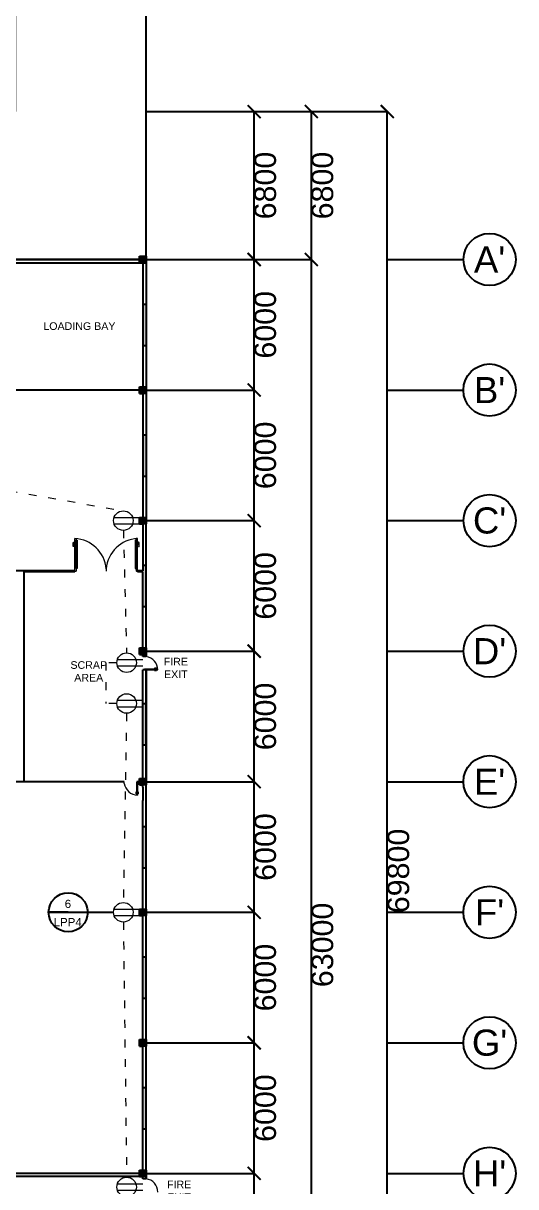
# Model space of a CAD drawing. Header units: millimetres. Extents: x 3339 to 2017737, y 4955 to 2748989.
# Drawn here: x 1220578 to 1243198, y 1259096 to 1312567 of the extents above; entities that cross this region are included whole.
import ezdxf

# ---------------------------------------------------------------- set-up
doc = ezdxf.new("R2010")
doc.units = ezdxf.units.MM
doc.header["$LTSCALE"] = 30
doc.linetypes.add('ACAD_ISO03W100', pattern=[30, 12, -18])
for name, color, linetype, lineweight in [('A-DETL-GENF', 92, 'Continuous', 13), ('A-DOOR', 31, 'Continuous', 13), ('outlet', 3, 'Continuous', 13), ('power lines', 3, 'ACAD_ISO03W100', 13)]:
    doc.layers.add(name, color=color, linetype=linetype, lineweight=lineweight)
for name, color, linetype in [('DIM LINES', 7, 'Continuous'), ('TEXT', 7, 'Continuous'), ('window', 92, 'Continuous')]:
    doc.layers.add(name, color=color, linetype=linetype)
doc.styles.get("Standard").update_dxf_attribs({"font": 'arial.ttf'})
doc.dimstyles.new('GREEN', dxfattribs={"dimtxt": 1000, "dimasz": 600, "dimexe": 0.18, "dimexo": 0.0625, "dimgap": 0.09, "dimtad": 2, "dimdec": 0, "dimzin": 0, "dimdsep": 46, "dimtxsty": 'Standard', "dimblk": 'ARCHTICK', "dimcen": 0.09, "dimclrd": 3, "dimclre": 3, "dimclrt": 2, "dimadec": 0, "dimazin": 0, "dimtfac": 1, "dimtdec": 0, "dimtofl": 0, "dimtmove": 0, "dimatfit": 3, "dimfxl": 1, "dimtolj": 1, "dimtzin": 0, "dimarcsym": 0})

# ---------------------------------------------------------------- blocks, each defined once
blk = doc.blocks.new('_ArchTick')
at = {"color": 0, "linetype": 'ByBlock', "const_width": 0.15}
blk.add_lwpolyline([(-0.5, -0.5), (0.5, 0.5)], dxfattribs=at)
blk = doc.blocks.new('*D840')
at = {"layer": 'Defpoints', "color": 0, "transparency": 16777216}
for p in [(1226224, 1324539), (1136224, 1308509), (1226224, 1301709)]:
    blk.add_point(p, dxfattribs=at)
at = {"layer": 'DIM LINES', "color": 3, "linetype": 'ByBlock', "lineweight": -2, "transparency": 16777216}
for p, q in [((1136224, 1308509), (1136224, 1324539)), ((1136224, 1324539), (1226224, 1324539)), ((1226224, 1301709), (1226224, 1324539))]:
    blk.add_line(p, q, dxfattribs=at)
at = {"layer": 'DIM LINES', "color": 3, "lineweight": -2, "transparency": 16777216, "xscale": 600, "yscale": 600, "zscale": 600, "rotation": 180}
blk.add_blockref('_ArchTick', (1136224, 1324539), dxfattribs=at)
at = {"layer": 'DIM LINES', "color": 3, "lineweight": -2, "transparency": 16777216, "xscale": 600, "yscale": 600, "zscale": 600}
blk.add_blockref('_ArchTick', (1226224, 1324539), dxfattribs=at)
at = {"layer": 'DIM LINES', "color": 2, "transparency": 16777216, "insert": (1181224, 1325050), "char_height": 1000, "attachment_point": 5}
blk.add_mtext('\\A1;90000', dxfattribs=at)
blk = doc.blocks.new('*D549')
at = {"layer": 'Defpoints', "color": 0, "transparency": 16777216}
for p in [(1226224, 1319497), (1205224, 1308509), (1226224, 1308509)]:
    blk.add_point(p, dxfattribs=at)
at = {"layer": 'DIM LINES', "color": 3, "linetype": 'ByBlock', "lineweight": -2, "transparency": 16777216}
for p, q in [((1205224, 1308509), (1205224, 1319497)), ((1205224, 1319497), (1226224, 1319497)), ((1226224, 1308509), (1226224, 1319497))]:
    blk.add_line(p, q, dxfattribs=at)
at = {"layer": 'DIM LINES', "color": 3, "lineweight": -2, "transparency": 16777216, "xscale": 600, "yscale": 600, "zscale": 600, "rotation": 180}
blk.add_blockref('_ArchTick', (1205224, 1319497), dxfattribs=at)
at = {"layer": 'DIM LINES', "color": 3, "lineweight": -2, "transparency": 16777216, "xscale": 600, "yscale": 600, "zscale": 600}
blk.add_blockref('_ArchTick', (1226224, 1319497), dxfattribs=at)
at = {"layer": 'DIM LINES', "color": 2, "transparency": 16777216, "insert": (1215724, 1320008), "char_height": 1000, "attachment_point": 5}
blk.add_mtext('\\A1;21000', dxfattribs=at)
blk = doc.blocks.new('*D565')
at = {"layer": 'Defpoints', "color": 0, "transparency": 16777216}
for p in [(1226224, 1316217), (1220224, 1308509), (1226224, 1308509)]:
    blk.add_point(p, dxfattribs=at)
at = {"layer": 'DIM LINES', "color": 3, "linetype": 'ByBlock', "lineweight": -2, "transparency": 16777216}
for p, q in [((1220224, 1308509), (1220224, 1316217)), ((1220224, 1316217), (1226224, 1316217)), ((1226224, 1308509), (1226224, 1316217))]:
    blk.add_line(p, q, dxfattribs=at)
at = {"layer": 'DIM LINES', "color": 3, "lineweight": -2, "transparency": 16777216, "xscale": 600, "yscale": 600, "zscale": 600, "rotation": 180}
blk.add_blockref('_ArchTick', (1220224, 1316217), dxfattribs=at)
at = {"layer": 'DIM LINES', "color": 3, "lineweight": -2, "transparency": 16777216, "xscale": 600, "yscale": 600, "zscale": 600}
blk.add_blockref('_ArchTick', (1226224, 1316217), dxfattribs=at)
at = {"layer": 'DIM LINES', "color": 2, "transparency": 16777216, "insert": (1223224, 1316727), "char_height": 1000, "attachment_point": 5}
blk.add_mtext('\\A1;6000', dxfattribs=at)
blk = doc.blocks.new('*D849')
at = {"layer": 'Defpoints', "color": 0, "transparency": 16777216}
for p in [(1193149, 1301709), (1233810, 1301709), (1226224, 1238709)]:
    blk.add_point(p, dxfattribs=at)
at = {"layer": 'DIM LINES', "color": 3, "linetype": 'ByBlock', "lineweight": -2, "transparency": 16777216}
for p, q in [((1193149, 1301709), (1233810, 1301709)), ((1233810, 1238709), (1233810, 1301709)), ((1226224, 1238709), (1233810, 1238709))]:
    blk.add_line(p, q, dxfattribs=at)
at = {"layer": 'DIM LINES', "color": 3, "lineweight": -2, "transparency": 16777216, "xscale": 600, "yscale": 600, "zscale": 600}
for p, rotation in [((1233810, 1301709), 90), ((1233810, 1238709), 270)]:
    blk.add_blockref('_ArchTick', p, dxfattribs=dict(at, rotation=rotation))
at = {"layer": 'DIM LINES', "color": 2, "transparency": 16777216, "insert": (1234321, 1270209), "char_height": 1000, "attachment_point": 5, "rotation": 90}
blk.add_mtext('\\A1;63000', dxfattribs=at)
blk = doc.blocks.new('*D591')
at = {"layer": 'Defpoints', "color": 0, "transparency": 16777216}
for p in [(1226224, 1308509), (1237299, 1308509), (1226224, 1238709)]:
    blk.add_point(p, dxfattribs=at)
at = {"layer": 'DIM LINES', "color": 3, "linetype": 'ByBlock', "lineweight": -2, "transparency": 16777216}
for p, q in [((1226224, 1308509), (1237299, 1308509)), ((1237299, 1238709), (1237299, 1308509)), ((1226224, 1238709), (1237299, 1238709))]:
    blk.add_line(p, q, dxfattribs=at)
at = {"layer": 'DIM LINES', "color": 3, "lineweight": -2, "transparency": 16777216, "xscale": 600, "yscale": 600, "zscale": 600}
for p, rotation in [((1237299, 1308509), 90), ((1237299, 1238709), 270)]:
    blk.add_blockref('_ArchTick', p, dxfattribs=dict(at, rotation=rotation))
at = {"layer": 'DIM LINES', "color": 2, "transparency": 16777216, "insert": (1237809, 1273609), "char_height": 1000, "attachment_point": 5, "rotation": 90}
blk.add_mtext('\\A1;69800', dxfattribs=at)
blk = doc.blocks.new('*D592')
at = {"layer": 'Defpoints', "color": 0, "transparency": 16777216}
for p in [(1226224, 1308509), (1233810, 1308509), (1226224, 1301709)]:
    blk.add_point(p, dxfattribs=at)
at = {"layer": 'DIM LINES', "color": 3, "linetype": 'ByBlock', "lineweight": -2, "transparency": 16777216}
for p, q in [((1226224, 1308509), (1233810, 1308509)), ((1233810, 1301709), (1233810, 1308509)), ((1226224, 1301709), (1233810, 1301709))]:
    blk.add_line(p, q, dxfattribs=at)
at = {"layer": 'DIM LINES', "color": 3, "lineweight": -2, "transparency": 16777216, "xscale": 600, "yscale": 600, "zscale": 600}
for p, rotation in [((1233810, 1308509), 90), ((1233810, 1301709), 270)]:
    blk.add_blockref('_ArchTick', p, dxfattribs=dict(at, rotation=rotation))
at = {"layer": 'DIM LINES', "color": 2, "transparency": 16777216, "insert": (1234321, 1305109), "char_height": 1000, "attachment_point": 5, "rotation": 90}
blk.add_mtext('\\A1;6800', dxfattribs=at)
blk = doc.blocks.new('*D596')
at = {"layer": 'Defpoints', "color": 0, "transparency": 16777216}
for p in [(1226225, 1259709), (1231182, 1259709), (1226225, 1253709)]:
    blk.add_point(p, dxfattribs=at)
at = {"layer": 'DIM LINES', "color": 3, "linetype": 'ByBlock', "lineweight": -2, "transparency": 16777216}
for p, q in [((1226225, 1259709), (1231182, 1259709)), ((1231182, 1253709), (1231182, 1259709)), ((1226225, 1253709), (1231182, 1253709))]:
    blk.add_line(p, q, dxfattribs=at)
at = {"layer": 'DIM LINES', "color": 3, "lineweight": -2, "transparency": 16777216, "xscale": 600, "yscale": 600, "zscale": 600}
for p, rotation in [((1231182, 1259709), 90), ((1231182, 1253709), 270)]:
    blk.add_blockref('_ArchTick', p, dxfattribs=dict(at, rotation=rotation))
at = {"layer": 'DIM LINES', "color": 2, "transparency": 16777216, "insert": (1231693, 1256709), "char_height": 1000, "attachment_point": 5, "rotation": 90}
blk.add_mtext('\\A1;6000', dxfattribs=at)
blk = doc.blocks.new('*D597')
at = {"layer": 'Defpoints', "color": 0, "transparency": 16777216}
for p in [(1226225, 1265709), (1231182, 1265709), (1226225, 1259709)]:
    blk.add_point(p, dxfattribs=at)
at = {"layer": 'DIM LINES', "color": 3, "linetype": 'ByBlock', "lineweight": -2, "transparency": 16777216}
for p, q in [((1226225, 1265709), (1231183, 1265709)), ((1231182, 1259709), (1231182, 1265709)), ((1226225, 1259709), (1231183, 1259709))]:
    blk.add_line(p, q, dxfattribs=at)
at = {"layer": 'DIM LINES', "color": 3, "lineweight": -2, "transparency": 16777216, "xscale": 600, "yscale": 600, "zscale": 600}
for p, rotation in [((1231182, 1265709), 90), ((1231182, 1259709), 270)]:
    blk.add_blockref('_ArchTick', p, dxfattribs=dict(at, rotation=rotation))
at = {"layer": 'DIM LINES', "color": 2, "transparency": 16777216, "insert": (1231693, 1262709), "char_height": 1000, "attachment_point": 5, "rotation": 90}
blk.add_mtext('\\A1;6000', dxfattribs=at)
blk = doc.blocks.new('*D598')
at = {"layer": 'Defpoints', "color": 0, "transparency": 16777216}
for p in [(1226225, 1271709), (1231183, 1271709), (1226225, 1265709)]:
    blk.add_point(p, dxfattribs=at)
at = {"layer": 'DIM LINES', "color": 3, "linetype": 'ByBlock', "lineweight": -2, "transparency": 16777216}
for p, q in [((1226225, 1271709), (1231183, 1271709)), ((1231183, 1265709), (1231183, 1271709)), ((1226225, 1265709), (1231183, 1265709))]:
    blk.add_line(p, q, dxfattribs=at)
at = {"layer": 'DIM LINES', "color": 3, "lineweight": -2, "transparency": 16777216, "xscale": 600, "yscale": 600, "zscale": 600}
for p, rotation in [((1231183, 1271709), 90), ((1231183, 1265709), 270)]:
    blk.add_blockref('_ArchTick', p, dxfattribs=dict(at, rotation=rotation))
at = {"layer": 'DIM LINES', "color": 2, "transparency": 16777216, "insert": (1231693, 1268709), "char_height": 1000, "attachment_point": 5, "rotation": 90}
blk.add_mtext('\\A1;6000', dxfattribs=at)
blk = doc.blocks.new('*D599')
at = {"layer": 'Defpoints', "color": 0, "transparency": 16777216}
for p in [(1226225, 1277709), (1231183, 1277709), (1226225, 1271709)]:
    blk.add_point(p, dxfattribs=at)
at = {"layer": 'DIM LINES', "color": 3, "linetype": 'ByBlock', "lineweight": -2, "transparency": 16777216}
for p, q in [((1226225, 1277709), (1231183, 1277709)), ((1231183, 1271709), (1231183, 1277709)), ((1226225, 1271709), (1231183, 1271709))]:
    blk.add_line(p, q, dxfattribs=at)
at = {"layer": 'DIM LINES', "color": 3, "lineweight": -2, "transparency": 16777216, "xscale": 600, "yscale": 600, "zscale": 600}
for p, rotation in [((1231183, 1277709), 90), ((1231183, 1271709), 270)]:
    blk.add_blockref('_ArchTick', p, dxfattribs=dict(at, rotation=rotation))
at = {"layer": 'DIM LINES', "color": 2, "transparency": 16777216, "insert": (1231693, 1274709), "char_height": 1000, "attachment_point": 5, "rotation": 90}
blk.add_mtext('\\A1;6000', dxfattribs=at)
blk = doc.blocks.new('*D600')
at = {"layer": 'Defpoints', "color": 0, "transparency": 16777216}
for p in [(1226225, 1283709), (1231183, 1283709), (1226224, 1277709)]:
    blk.add_point(p, dxfattribs=at)
at = {"layer": 'DIM LINES', "color": 3, "linetype": 'ByBlock', "lineweight": -2, "transparency": 16777216}
for p, q in [((1226225, 1283709), (1231183, 1283709)), ((1231183, 1277709), (1231183, 1283709)), ((1226224, 1277709), (1231183, 1277709))]:
    blk.add_line(p, q, dxfattribs=at)
at = {"layer": 'DIM LINES', "color": 3, "lineweight": -2, "transparency": 16777216, "xscale": 600, "yscale": 600, "zscale": 600}
for p, rotation in [((1231183, 1283709), 90), ((1231183, 1277709), 270)]:
    blk.add_blockref('_ArchTick', p, dxfattribs=dict(at, rotation=rotation))
at = {"layer": 'DIM LINES', "color": 2, "transparency": 16777216, "insert": (1231694, 1280709), "char_height": 1000, "attachment_point": 5, "rotation": 90}
blk.add_mtext('\\A1;6000', dxfattribs=at)
blk = doc.blocks.new('*D601')
at = {"layer": 'Defpoints', "color": 0, "transparency": 16777216}
for p in [(1226226, 1289709), (1231183, 1289709), (1226226, 1283709)]:
    blk.add_point(p, dxfattribs=at)
at = {"layer": 'DIM LINES', "color": 3, "linetype": 'ByBlock', "lineweight": -2, "transparency": 16777216}
for p, q in [((1226226, 1289709), (1231183, 1289709)), ((1231183, 1283709), (1231183, 1289709)), ((1226226, 1283709), (1231183, 1283709))]:
    blk.add_line(p, q, dxfattribs=at)
at = {"layer": 'DIM LINES', "color": 3, "lineweight": -2, "transparency": 16777216, "xscale": 600, "yscale": 600, "zscale": 600}
for p, rotation in [((1231183, 1289709), 90), ((1231183, 1283709), 270)]:
    blk.add_blockref('_ArchTick', p, dxfattribs=dict(at, rotation=rotation))
at = {"layer": 'DIM LINES', "color": 2, "transparency": 16777216, "insert": (1231694, 1286709), "char_height": 1000, "attachment_point": 5, "rotation": 90}
blk.add_mtext('\\A1;6000', dxfattribs=at)
blk = doc.blocks.new('*D602')
at = {"layer": 'Defpoints', "color": 0, "transparency": 16777216}
for p in [(1226226, 1295709), (1231183, 1295709), (1226226, 1289709)]:
    blk.add_point(p, dxfattribs=at)
at = {"layer": 'DIM LINES', "color": 3, "linetype": 'ByBlock', "lineweight": -2, "transparency": 16777216}
for p, q in [((1226226, 1295709), (1231183, 1295709)), ((1231183, 1289709), (1231183, 1295709)), ((1226226, 1289709), (1231183, 1289709))]:
    blk.add_line(p, q, dxfattribs=at)
at = {"layer": 'DIM LINES', "color": 3, "lineweight": -2, "transparency": 16777216, "xscale": 600, "yscale": 600, "zscale": 600}
for p, rotation in [((1231183, 1295709), 90), ((1231183, 1289709), 270)]:
    blk.add_blockref('_ArchTick', p, dxfattribs=dict(at, rotation=rotation))
at = {"layer": 'DIM LINES', "color": 2, "transparency": 16777216, "insert": (1231694, 1292709), "char_height": 1000, "attachment_point": 5, "rotation": 90}
blk.add_mtext('\\A1;6000', dxfattribs=at)
blk = doc.blocks.new('*D603')
at = {"layer": 'Defpoints', "color": 0, "transparency": 16777216}
for p in [(1226226, 1301709), (1231183, 1301709), (1226226, 1295709)]:
    blk.add_point(p, dxfattribs=at)
at = {"layer": 'DIM LINES', "color": 3, "linetype": 'ByBlock', "lineweight": -2, "transparency": 16777216}
for p, q in [((1226226, 1301709), (1231184, 1301709)), ((1231183, 1295709), (1231183, 1301709)), ((1226226, 1295709), (1231184, 1295709))]:
    blk.add_line(p, q, dxfattribs=at)
at = {"layer": 'DIM LINES', "color": 3, "lineweight": -2, "transparency": 16777216, "xscale": 600, "yscale": 600, "zscale": 600}
for p, rotation in [((1231183, 1301709), 90), ((1231183, 1295709), 270)]:
    blk.add_blockref('_ArchTick', p, dxfattribs=dict(at, rotation=rotation))
at = {"layer": 'DIM LINES', "color": 2, "transparency": 16777216, "insert": (1231694, 1298709), "char_height": 1000, "attachment_point": 5, "rotation": 90}
blk.add_mtext('\\A1;6000', dxfattribs=at)
blk = doc.blocks.new('*D604')
at = {"layer": 'Defpoints', "color": 0, "transparency": 16777216}
for p in [(1226226, 1308509), (1231184, 1308509), (1226226, 1301709)]:
    blk.add_point(p, dxfattribs=at)
at = {"layer": 'DIM LINES', "color": 3, "linetype": 'ByBlock', "lineweight": -2, "transparency": 16777216}
for p, q in [((1226226, 1308509), (1231184, 1308509)), ((1231184, 1301709), (1231184, 1308509)), ((1226226, 1301709), (1231184, 1301709))]:
    blk.add_line(p, q, dxfattribs=at)
at = {"layer": 'DIM LINES', "color": 3, "lineweight": -2, "transparency": 16777216, "xscale": 600, "yscale": 600, "zscale": 600}
for p, rotation in [((1231184, 1308509), 90), ((1231184, 1301709), 270)]:
    blk.add_blockref('_ArchTick', p, dxfattribs=dict(at, rotation=rotation))
at = {"layer": 'DIM LINES', "color": 2, "transparency": 16777216, "insert": (1231694, 1305109), "char_height": 1000, "attachment_point": 5, "rotation": 90}
blk.add_mtext('\\A1;6800', dxfattribs=at)
blk = doc.blocks.new('Poste with lines')
h = blk.add_hatch(color=2)
h.dxf.hatch_style = 1
h.paths.add_polyline_path([(13203, 12318), (12903, 12318), (12903, 12018), (13203, 12018)])
at = {"color": 0}
for p, q in [((12903, 12018), (12903, 12318)), ((12903, 12318), (13203, 12318)), ((13203, 12318), (13203, 12018)), ((12903, 12018), (12903, 12168)), ((12903, 12018), (13053, 12018)), ((13053, 12018), (12903, 12018)), ((13203, 12018), (12903, 12018))]:
    blk.add_line(p, q, dxfattribs=at)
blk = doc.blocks.new('outet')
at = {"layer": 'outlet', "linetype": 'ByBlock'}
for p, q in [((151671, 60292), (151671, 59118)), ((151971, 60292), (151971, 59118))]:
    blk.add_line(p, q, dxfattribs=at)
blk.add_circle((151821, 59868), 450, dxfattribs=at)

msp = doc.modelspace()

# ---------------------------------------------------------------- hatches: boundary and pattern name
at = {"layer": 'window'}
h = msp.add_hatch(color=256, dxfattribs=at)
h.dxf.hatch_style = 1
h.paths.add_polyline_path([(1226224.279, 1299659.357), (1226075.899, 1299659.357), (1226075.899, 1297759.357), (1226224.279, 1297759.357)])
h = msp.add_hatch(color=256, dxfattribs=at)
h.dxf.hatch_style = 1
h.paths.add_polyline_path([(1226225.899, 1293659.357), (1226077.519, 1293659.357), (1226077.519, 1291759.357), (1226225.899, 1291759.357)])
h = msp.add_hatch(color=256, dxfattribs=at)
h.dxf.hatch_style = 1
h.paths.add_polyline_path([(1226225.719, 1287659.357), (1226077.339, 1287659.357), (1226077.339, 1285759.357), (1226225.719, 1285759.357)])
h = msp.add_hatch(color=256, dxfattribs=at)
h.dxf.hatch_style = 1
h.paths.add_polyline_path([(1226224.279, 1281306.42), (1226075.899, 1281306.42), (1226075.899, 1279406.42), (1226224.279, 1279406.42)])
h = msp.add_hatch(color=256, dxfattribs=at)
h.dxf.hatch_style = 1
h.paths.add_polyline_path([(1226225.359, 1275659.357), (1226076.979, 1275659.357), (1226076.979, 1273759.357), (1226225.359, 1273759.357)])
h = msp.add_hatch(color=256, dxfattribs=at)
h.dxf.hatch_style = 1
h.paths.add_polyline_path([(1226225.179, 1269659.357), (1226076.799, 1269659.357), (1226076.799, 1267759.357), (1226225.179, 1267759.357)])
h = msp.add_hatch(color=256, dxfattribs=at)
h.dxf.hatch_style = 1
h.paths.add_polyline_path([(1226224.279, 1263659.357), (1226075.899, 1263659.357), (1226075.899, 1261759.357), (1226224.279, 1261759.357)])

# ---------------------------------------------------------------- linework, layer by layer
at = {"color": 0}
for p, q in [((1217299.279, 1301709.357), (1226224.279, 1301709.357)), ((1226224.279, 1301709.357), (1217299.279, 1301709.357)), ((1226224.279, 1301709.357), (1217299.279, 1301709.357)), ((1226224.279, 1301709.357), (1217299.279, 1301709.357)), ((1217299.279, 1301559.357), (1226224.279, 1301559.357)), ((1226224.279, 1301709.357), (1220224.279, 1301709.357)), ((1226224.279, 1301709.357), (1226224.279, 1289709.357)), ((1226224.279, 1301709.357), (1226224.279, 1298709.357)), ((1226224.279, 1301709.357), (1226224.279, 1299309.357)), ((1226224.279, 1301709.357), (1226224.279, 1291709.357)), ((1226224.279, 1300209.357), (1226223.955, 1299909.358)), ((1225925.899, 1295709.357), (1220125.899, 1295709.357)), ((1226224.279, 1283709.357), (1226224.279, 1289709.357)), ((1222943.279, 1287409.357), (1217249.279, 1287409.357)), ((1222943.279, 1287359.357), (1220599.279, 1287359.357)), ((1220599.279, 1287359.357), (1220599.279, 1277709.357)), ((1222943.279, 1287359.357), (1222933.666, 1287359.357)), ((1222941.779, 1287409.357), (1222943.279, 1287409.357)), ((1222943.279, 1287409.357), (1222943.279, 1287359.357)), ((1226074.279, 1287409.357), (1225829.279, 1287409.357)), ((1225829.279, 1287359.357), (1225829.279, 1287409.357)), ((1226074.279, 1287359.357), (1225829.279, 1287359.357)), ((1226224.279, 1283709.357), (1226074.279, 1283709.357)), ((1226224.279, 1259459.357), (1226224.279, 1282853.482)), ((1226224.279, 1282853.482), (1226224.279, 1277709.357)), ((1226224.279, 1277709.357), (1226224.279, 1282853.482)), ((1225218.404, 1277709.357), (1193249.279, 1277709.357)), ((1226224.279, 1277709.357), (1225794.279, 1277709.357)), ((1226224.279, 1259459.357), (1226224.279, 1276853.482)), ((1226224.279, 1259709.357), (1226224.279, 1265709.357)), ((1226224.279, 1259709.357), (1191724.279, 1259709.357)), ((1226224.279, 1259559.357), (1191724.279, 1259559.357)), ((1226224.279, 1259459.357), (1226224.279, 1259709.357))]:
    msp.add_line(p, q, dxfattribs=at)
for p, q in [((1226075.899, 1301559.357), (1226075.899, 1295859.357)), ((1237298.492, 1301709.177), (1240798.492, 1301709.177)), ((1226075.899, 1295859.357), (1226074.279, 1287409.357)), ((1237297.952, 1295709.177), (1240797.952, 1295709.177)), ((1237298.492, 1289708.457), (1240798.492, 1289708.457)), ((1226074.279, 1283459.357), (1226074.279, 1287359.357)), ((1226224.279, 1283459.357), (1226074.279, 1283459.357)), ((1226224.279, 1283559.357), (1226224.279, 1283459.357)), ((1237298.492, 1283709.177), (1240798.492, 1283709.177)), ((1226074.279, 1277459.357), (1226074.279, 1282853.482)), ((1226224.279, 1282853.482), (1226074.279, 1282853.482)), ((1226224.279, 1281306.42), (1226224.279, 1279406.42)), ((1225924.279, 1277709.357), (1225824.279, 1277709.357)), ((1226074.279, 1277459.357), (1226074.279, 1276853.482)), ((1226224.279, 1277709.357), (1226224.279, 1277859.357)), ((1237297.412, 1277709.177), (1240797.412, 1277709.177)), ((1226074.279, 1259459.357), (1226074.279, 1276853.482)), ((1222639.664, 1271709.357), (1221739.664, 1271709.357)), ((1221739.664, 1271709.357), (1223539.664, 1271709.357)), ((1222639.664, 1271709.357), (1222639.664, 1271709.357)), ((1223539.664, 1271709.357), (1224724.279, 1271709.357)), ((1237297.412, 1271708.997), (1240797.412, 1271708.997)), ((1222639.664, 1270813.087), (1222639.664, 1270809.357)), ((1237297.052, 1265709.177), (1240797.052, 1265709.177)), ((1226224.279, 1259459.357), (1226074.279, 1259459.357)), ((1226224.279, 1259559.357), (1226224.279, 1259459.357)), ((1237298.492, 1259709.177), (1240798.492, 1259709.177))]:
    msp.add_line(p, q)
at = {"color": 1}
for centre in [(1241998.492, 1301709.177), (1241997.952, 1295709.177), (1241998.492, 1289708.457), (1241998.492, 1283709.177), (1241997.412, 1277709.177), (1241997.412, 1271708.997), (1241997.052, 1265709.177), (1241998.492, 1259709.177)]:
    msp.add_circle(centre, 1200, dxfattribs=at)
msp.add_circle((1222639.664, 1271709.357), 896.27)
at = {"layer": 'A-DETL-GENF'}
for p, q in [((1222867.079, 1288649.532), (1222867.079, 1288706.682)), ((1222867.079, 1288706.682), (1222886.129, 1288706.682)), ((1222886.129, 1288706.682), (1222886.129, 1288649.532)), ((1222886.129, 1288654.295), (1222886.129, 1288701.92)), ((1222886.129, 1288701.92), (1222933.754, 1288701.92)), ((1222933.754, 1288754.307), (1222943.279, 1288763.832)), ((1222933.754, 1288601.907), (1222933.754, 1288754.307)), ((1222933.754, 1288701.92), (1222933.754, 1288654.295)), ((1222943.279, 1288763.832), (1222943.279, 1288592.382)), ((1223003.279, 1287505.769), (1223003.279, 1288804.769)), ((1223003.279, 1288804.769), (1223048.279, 1288804.769)), ((1223048.279, 1288804.769), (1223048.279, 1287505.769)), ((1225724.279, 1288804.769), (1225724.279, 1287505.769)), ((1225769.279, 1288804.769), (1225724.279, 1288804.769)), ((1225769.279, 1287505.769), (1225769.279, 1288804.769)), ((1225829.279, 1288763.832), (1225829.279, 1288592.382)), ((1225838.804, 1288754.307), (1225829.279, 1288763.832)), ((1225838.804, 1288601.907), (1225838.804, 1288754.307)), ((1225886.429, 1288701.92), (1225838.804, 1288701.92)), ((1225838.804, 1288701.92), (1225838.804, 1288654.295)), ((1225905.479, 1288706.682), (1225886.429, 1288706.682)), ((1225886.429, 1288706.682), (1225886.429, 1288649.532)), ((1225886.429, 1288654.295), (1225886.429, 1288701.92)), ((1225905.479, 1288649.532), (1225905.479, 1288706.682)), ((1222867.079, 1288525.922), (1222867.079, 1288649.532)), ((1222867.079, 1288649.532), (1222884.25, 1288649.532)), ((1222886.129, 1288649.532), (1222867.079, 1288649.532)), ((1222884.25, 1288543.703), (1222867.079, 1288526.533)), ((1222895.821, 1288525.922), (1222867.079, 1288525.922)), ((1222884.25, 1288649.532), (1222884.25, 1288543.703)), ((1222884.25, 1288543.703), (1222895.821, 1288543.703)), ((1222933.754, 1288654.295), (1222886.129, 1288654.295)), ((1222895.821, 1288543.703), (1222895.821, 1288525.922)), ((1222943.279, 1288592.382), (1222933.754, 1288601.907)), ((1225829.279, 1288592.382), (1225838.804, 1288601.907)), ((1225838.804, 1288654.295), (1225886.429, 1288654.295)), ((1225888.309, 1288543.703), (1225876.738, 1288543.703)), ((1225876.738, 1288543.703), (1225876.738, 1288525.922)), ((1225876.738, 1288525.922), (1225905.479, 1288525.922)), ((1225886.429, 1288649.532), (1225905.479, 1288649.532)), ((1225905.479, 1288649.532), (1225888.309, 1288649.532)), ((1225888.309, 1288649.532), (1225888.309, 1288543.703)), ((1225888.309, 1288543.703), (1225905.479, 1288526.533)), ((1225905.479, 1288525.922), (1225905.479, 1288649.532)), ((1223048.279, 1287505.769), (1223003.279, 1287505.769)), ((1225724.279, 1287505.769), (1225769.279, 1287505.769)), ((1226608.687, 1282921.582), (1226608.687, 1282907.211)), ((1226670.492, 1282921.582), (1226608.687, 1282921.582)), ((1226608.687, 1282907.211), (1226617.577, 1282907.211)), ((1226617.577, 1282829.753), (1226608.687, 1282829.753)), ((1226608.687, 1282829.753), (1226608.687, 1282815.382)), ((1226608.687, 1282815.382), (1226670.492, 1282815.382)), ((1226617.577, 1282912.997), (1226608.992, 1282921.582)), ((1226617.577, 1282823.967), (1226608.992, 1282815.382)), ((1226617.577, 1282907.211), (1226617.577, 1282912.997)), ((1226617.577, 1282912.997), (1226670.492, 1282912.997)), ((1226617.577, 1282823.967), (1226617.577, 1282829.753)), ((1226670.492, 1282823.967), (1226617.577, 1282823.967)), ((1226646.679, 1282888.244), (1226641.917, 1282883.482)), ((1226641.917, 1282883.482), (1226727.642, 1282883.482)), ((1226727.642, 1282853.482), (1226641.917, 1282853.482)), ((1226641.917, 1282853.482), (1226646.679, 1282848.719)), ((1226722.879, 1282888.244), (1226646.679, 1282888.244)), ((1226646.679, 1282848.719), (1226722.879, 1282848.719)), ((1226670.492, 1282912.997), (1226670.492, 1282921.582)), ((1226699.067, 1282921.582), (1226670.492, 1282921.582)), ((1226670.492, 1282921.582), (1226670.492, 1282912.057)), ((1226670.492, 1282912.057), (1226699.067, 1282912.057)), ((1226670.492, 1282824.907), (1226670.492, 1282815.382)), ((1226699.067, 1282824.907), (1226670.492, 1282824.907)), ((1226670.492, 1282815.382), (1226670.492, 1282823.967)), ((1226670.492, 1282815.382), (1226699.067, 1282815.382)), ((1226672.873, 1282912.057), (1226672.873, 1282888.244)), ((1226696.686, 1282912.057), (1226672.873, 1282912.057)), ((1226672.873, 1282888.244), (1226696.686, 1282888.244)), ((1226696.686, 1282848.719), (1226672.873, 1282848.719)), ((1226672.873, 1282848.719), (1226672.873, 1282824.907)), ((1226672.873, 1282824.907), (1226696.686, 1282824.907)), ((1226696.686, 1282888.244), (1226696.686, 1282912.057)), ((1226696.686, 1282824.907), (1226696.686, 1282848.719)), ((1226699.067, 1282912.057), (1226699.067, 1282921.582)), ((1226699.067, 1282815.382), (1226699.067, 1282824.907)), ((1226727.642, 1282883.482), (1226722.879, 1282888.244)), ((1226722.879, 1282848.719), (1226727.642, 1282853.482)), ((1225756.179, 1277249.95), (1225770.55, 1277249.95)), ((1225756.179, 1277188.145), (1225756.179, 1277249.95)), ((1225764.765, 1277241.059), (1225756.179, 1277249.645)), ((1225764.765, 1277188.145), (1225756.179, 1277188.145)), ((1225756.179, 1277159.57), (1225756.179, 1277188.145)), ((1225756.179, 1277188.145), (1225765.704, 1277188.145)), ((1225765.704, 1277159.57), (1225756.179, 1277159.57)), ((1225770.55, 1277241.059), (1225764.765, 1277241.059)), ((1225764.765, 1277241.059), (1225764.765, 1277188.145)), ((1225765.704, 1277188.145), (1225765.704, 1277159.57)), ((1225765.704, 1277185.764), (1225789.517, 1277185.764)), ((1225765.704, 1277161.951), (1225765.704, 1277185.764)), ((1225789.517, 1277161.951), (1225765.704, 1277161.951)), ((1225770.55, 1277249.95), (1225770.55, 1277241.059)), ((1225789.517, 1277211.957), (1225794.279, 1277216.72)), ((1225789.517, 1277135.757), (1225789.517, 1277211.957)), ((1225789.517, 1277185.764), (1225789.517, 1277161.951)), ((1225794.279, 1277130.995), (1225789.517, 1277135.757)), ((1225794.279, 1277216.72), (1225794.279, 1277130.995)), ((1225824.279, 1277130.995), (1225824.279, 1277216.72)), ((1225824.279, 1277216.72), (1225829.042, 1277211.957)), ((1225829.042, 1277135.757), (1225824.279, 1277130.995)), ((1225829.042, 1277211.957), (1225829.042, 1277135.757)), ((1225829.042, 1277161.951), (1225829.042, 1277185.764)), ((1225829.042, 1277185.764), (1225852.854, 1277185.764)), ((1225852.854, 1277161.951), (1225829.042, 1277161.951)), ((1225848.009, 1277241.059), (1225848.009, 1277249.95)), ((1225848.009, 1277249.95), (1225862.379, 1277249.95)), ((1225853.794, 1277241.059), (1225848.009, 1277241.059)), ((1225852.854, 1277188.145), (1225862.379, 1277188.145)), ((1225852.854, 1277159.57), (1225852.854, 1277188.145)), ((1225852.854, 1277185.764), (1225852.854, 1277161.951)), ((1225862.379, 1277159.57), (1225852.854, 1277159.57)), ((1225853.794, 1277241.059), (1225862.379, 1277249.645)), ((1225853.794, 1277188.145), (1225853.794, 1277241.059)), ((1225862.379, 1277188.145), (1225853.794, 1277188.145)), ((1225862.379, 1277249.95), (1225862.379, 1277188.145)), ((1225862.379, 1277188.145), (1225862.379, 1277159.57))]:
    msp.add_line(p, q, dxfattribs=at)
at = {"layer": 'A-DOOR', "lineweight": 18}
for p, q in [((1222943.279, 1287384.357), (1222943.279, 1288884.357)), ((1222943.279, 1288884.357), (1223003.279, 1288884.357)), ((1223003.279, 1288884.357), (1223003.279, 1287384.357)), ((1225829.279, 1288884.357), (1225769.279, 1288884.357)), ((1225769.279, 1288884.357), (1225769.279, 1287384.357)), ((1225829.279, 1287384.357), (1225829.279, 1288884.357)), ((1222943.279, 1287384.357), (1223003.279, 1287384.357)), ((1225829.279, 1287384.357), (1225769.279, 1287384.357)), ((1226149.279, 1282883.482), (1226149.279, 1282853.482)), ((1226759.779, 1282883.482), (1226149.279, 1282883.482)), ((1226149.279, 1282853.482), (1226759.779, 1282853.482)), ((1226759.779, 1282853.482), (1226759.779, 1282883.482)), ((1225794.279, 1277709.357), (1225824.279, 1277709.357)), ((1225794.279, 1277098.857), (1225794.279, 1277709.357)), ((1225824.279, 1277709.357), (1225824.279, 1277098.857)), ((1225824.279, 1277098.857), (1225794.279, 1277098.857))]:
    msp.add_line(p, q, dxfattribs=at)
at = {"layer": 'A-DOOR'}
for p, q in [((1224386.279, 1287497.302), (1224386.279, 1287384.357)), ((1225218.404, 1277634.357), (1225218.404, 1277709.357))]:
    msp.add_line(p, q, dxfattribs=at)
for centre, radius, start, end in [((1222871.764, 1287365.83), 1520.211, 4.961307, 87.3036501), ((1225900.794, 1287365.83), 1520.211, 92.6963499, 175.038693), ((1226149.279, 1282853.482), 610.5, 0, 82.94338), ((1225824.279, 1277709.357), 610.5, 187.05662, 270), ((1226149.279, 1258853.482), 610.5, 0, 82.94338)]:
    msp.add_arc(centre, radius, start, end, dxfattribs=at)
at = {"layer": 'power lines'}
for p, q in [((1216402.519, 1291708.08), (1225174.279, 1290159.357)), ((1225174.279, 1289259.357), (1225324.279, 1283630.896)), ((1224874.279, 1283180.896), (1224374.279, 1283180.896)), ((1224374.279, 1283180.896), (1224374.279, 1281303.401)), ((1224874.279, 1281303.401), (1224374.279, 1281303.401)), ((1225324.279, 1280853.401), (1225174.279, 1272159.357)), ((1225174.279, 1271259.357), (1225324.279, 1259532.741))]:
    msp.add_line(p, q, dxfattribs=at)
at = {"layer": 'window'}
for p, q in [((1226075.899, 1299659.357), (1226224.279, 1299659.357)), ((1226075.899, 1297759.357), (1226224.279, 1297759.357)), ((1226077.519, 1293659.357), (1226225.899, 1293659.357)), ((1226077.519, 1291759.357), (1226225.899, 1291759.357)), ((1226077.339, 1287659.357), (1226225.719, 1287659.357)), ((1226077.339, 1285759.357), (1226225.719, 1285759.357)), ((1226075.899, 1281306.42), (1226224.279, 1281306.42)), ((1226075.899, 1279406.42), (1226224.279, 1279406.42)), ((1226076.979, 1275659.357), (1226225.359, 1275659.357)), ((1226076.979, 1273759.357), (1226225.359, 1273759.357)), ((1226076.799, 1269659.357), (1226225.179, 1269659.357)), ((1226076.799, 1267759.357), (1226225.179, 1267759.357)), ((1226075.899, 1263659.357), (1226224.279, 1263659.357)), ((1226075.899, 1261759.357), (1226224.279, 1261759.357))]:
    msp.add_line(p, q, dxfattribs=at)

# ---------------------------------------------------------------- block references
at = {"color": 0}
for p in [(1213020.789, 1289541.247), (1213020.789, 1283541.247), (1213020.789, 1277541.247), (1213020.789, 1271541.247), (1213020.789, 1265541.247), (1213020.789, 1259541.247), (1213020.789, 1253541.247), (1213020.789, 1247541.247)]:
    msp.add_blockref('Poste with lines', p, dxfattribs=at)
at = {"rotation": 90}
for p in [(1285042.39, 1137888.214), (1285192.39, 1131359.753), (1285192.39, 1129482.258), (1285042.39, 1119888.214), (1285192.39, 1107261.597)]:
    msp.add_blockref('outet', p, dxfattribs=at)

# ---------------------------------------------------------------- texts
at = {"color": 1, "char_height": 1200, "attachment_point": 5}
for s, insert in [("\\pxt1;A'", (1241998.492, 1301709.177)), ("\\pxt1;B'", (1241997.952, 1295709.177)), ("\\pxt1;C'", (1241998.492, 1289708.457)), ("\\pxt1;D'", (1241998.492, 1283709.177)), ("\\pxt1;E'", (1241997.412, 1277709.177)), ("\\pxt1;F'", (1241997.412, 1271708.997)), ("\\pxt1;G'", (1241997.052, 1265709.177)), ("\\pxt1;H'", (1241998.492, 1259709.177))]:
    msp.add_mtext_dynamic_manual_height_columns(s, width=2400, gutter_width=1, heights=[2400], dxfattribs=dict(at, insert=insert))
at = {"char_height": 377.35925, "attachment_point": 1}
for s, insert in [('\\pxqc,t0.39537;6', (1222439.664, 1272284.696)), ('\\pxqc,t0.39537;LPP4', (1222429.664, 1271446.717))]:
    msp.add_mtext_dynamic_manual_height_columns(s, width=377.35925, gutter_width=1886.796, heights=[0], dxfattribs=dict(at, insert=insert))
at = {"layer": 'TEXT', "char_height": 350, "attachment_point": 1}
for s, width, heights, insert in [('\\pxqc;LOADING BAY', 4394.73285, [1406.025], (1220958.228, 1298824.041)), ('\\pxqc;FIRE EXIT', 1254.53393, [1406.025], (1226959.375, 1283406.531)), ('\\pxqc;SCRAP AREA', 2433.2883, [1240.899], (1222368.461, 1283248.23)), ('\\pxqc;FIRE EXIT', 1254.53393, [1406.025], (1227110.659, 1259375.687))]:
    msp.add_mtext_dynamic_manual_height_columns(s, width=width, gutter_width=0, heights=heights, dxfattribs=dict(at, insert=insert))

# ---------------------------------------------------------------- dimensions: what is measured, and where the dimension line sits
at = {"layer": 'DIM LINES', "color": 0}
for base, p1, p2, picture, middle in [((1226224.279, 1324539.298), (1136224.279, 1308509.357), (1226224.279, 1301709.357), '*D840', (1181224.279, 1325049.961)), ((1226224.279, 1319497.128), (1205224.279, 1308509.357), (1226224.279, 1308509.357), '*D549', (1215724.279, 1320007.791)), ((1226224.279, 1316216.53), (1220224.279, 1308509.357), (1226224.279, 1308509.357), '*D565', (1223224.279, 1316727.192))]:
    dim = msp.add_linear_dim(base=base, p1=p1, p2=p2, dimstyle='GREEN', dxfattribs=at)
    dim.commit()
    dim.dimension.update_dxf_attribs({"geometry": picture, "text_midpoint": middle})
for base, p1, p2, picture, middle in [((1237298.672, 1308509.357), (1226224.279, 1238709.357), (1226224.279, 1308509.357), '*D591', (1237809.335, 1273609.357)), ((1233810.141, 1308509.357), (1226224.279, 1301709.357), (1226224.279, 1308509.357), '*D592', (1234320.804, 1305109.357)), ((1231183.645, 1308509.357), (1226225.899, 1301709.357), (1226225.899, 1308509.357), '*D604', (1231694.308, 1305109.357)), ((1233809.961, 1301709.357), (1226224.279, 1238709.357), (1193149.279, 1301709.357), '*D849', (1234320.965, 1270209.357)), ((1231183.465, 1301709.357), (1226225.899, 1295709.357), (1226225.899, 1301709.357), '*D603', (1231694.128, 1298709.357)), ((1231183.285, 1295709.357), (1226225.719, 1289709.357), (1226225.719, 1295709.357), '*D602', (1231693.948, 1292709.357)), ((1231183.105, 1289709.357), (1226225.539, 1283709.357), (1226225.539, 1289709.357), '*D601', (1231693.768, 1286709.357)), ((1231182.925, 1283709.357), (1226224.279, 1277709.357), (1226225.359, 1283709.357), '*D600', (1231693.588, 1280709.357)), ((1231182.745, 1277709.357), (1226225.179, 1271709.357), (1226225.179, 1277709.357), '*D599', (1231693.408, 1274709.357)), ((1231182.565, 1271709.357), (1226224.999, 1265709.357), (1226224.999, 1271709.357), '*D598', (1231693.228, 1268709.357)), ((1231182.385, 1265709.357), (1226224.819, 1259709.357), (1226224.819, 1265709.357), '*D597', (1231693.048, 1262709.357)), ((1231182.205, 1259709.357), (1226224.639, 1253709.357), (1226224.639, 1259709.357), '*D596', (1231692.868, 1256709.357))]:
    dim = msp.add_linear_dim(base=base, p1=p1, p2=p2, angle=90, dimstyle='GREEN', dxfattribs=at)
    dim.commit()
    dim.dimension.update_dxf_attribs({"geometry": picture, "text_midpoint": middle})

doc.saveas('drawing.dxf')
